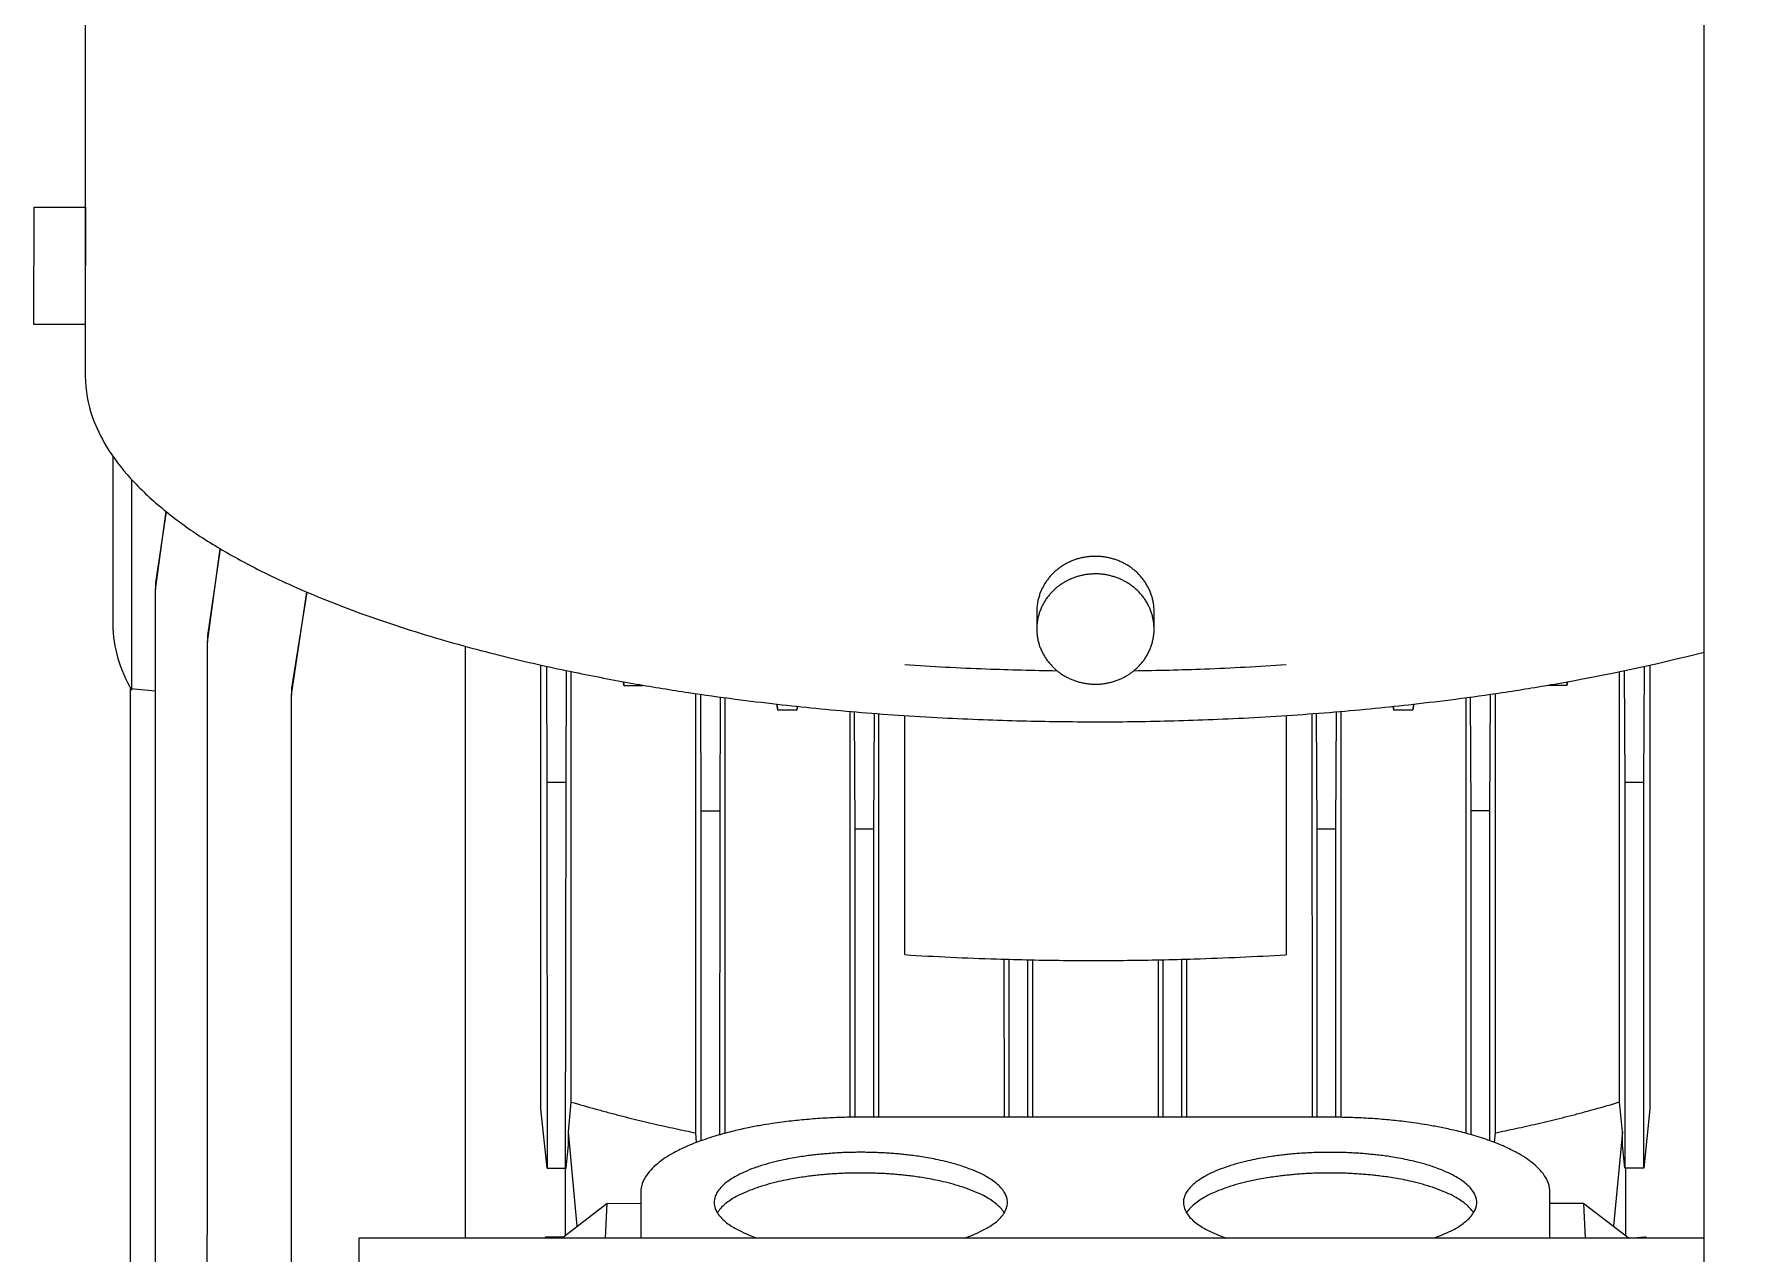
# Model space of a CAD drawing. Header units: millimetres. Extents: x 2179 to 48742, y 3478 to 161002.
# Drawn here: x 33061.7 to 33177.4, y 141874 to 141957.1 of the extents above; entities that cross this region are included whole.
import ezdxf

# ---------------------------------------------------------------- set-up
doc = ezdxf.new("R2010")
doc.units = ezdxf.units.MM
doc.layers.add('0-1', color=7, linetype='Continuous', lineweight=9)
doc.layers.add('2966-1_navrh dispozice stroju-HK_02_dwg-1', color=7, linetype='Continuous', lineweight=9, true_color=0x919191)

# ---------------------------------------------------------------- blocks, each defined once
blk = doc.blocks.new('2966-1_navrh dispozice stroju-HK_02_dwg-876232-1NP _ stroje')
at = {"layer": '0-1'}
for p, q in [((-60924.68, 56212.7), (-60931.48, 56216.84)), ((-60906.68, 56199.99), (-60932.13, 56215.29)), ((-60932.02, 56215.56), (-60925.35, 56211.59)), ((-60901.27, 56209.18), (-60896.07, 56205.35)), ((-60935.73, 56207.48), (-60912.02, 56193.23)), ((-60913.02, 56191.57), (-60936.6, 56205.74)), ((-60937.41, 56204.14), (-60923.44, 56195.74)), ((-60929.72, 56201.97), (-60912.87, 56191.84)), ((-60897.62, 56201.22), (-60900.28, 56202.82)), ((-60947.1, 56199.47), (-60948.13, 56200.08)), ((-60952.25, 56193.23), (-60951.22, 56192.61)), ((-60912.4, 56192.61), (-60928.89, 56165.18)), ((-60917.61, 56183.95), (-60926.83, 56189.5)), ((-60926.68, 56189.77), (-60917.45, 56184.22)), ((-60918.43, 56182.58), (-60927.62, 56188.1)), ((-60927.47, 56188.37), (-60918.28, 56182.84)), ((-60936.84, 56173.46), (-60950.81, 56181.86)), ((-60951.84, 56180.39), (-60928.27, 56166.22)), ((-60923.02, 56174.95), (-60932.21, 56180.48)), ((-60932.05, 56180.74), (-60922.86, 56175.21)), ((-60929.26, 56164.56), (-60952.97, 56178.81)), ((-60923.84, 56173.57), (-60933.08, 56179.12)), ((-60932.91, 56179.38), (-60923.69, 56173.84)), ((-60945.95, 56174.97), (-60929.09, 56164.84)), ((-61042.51, 56171.78), (-60999.42, 56145.88)), ((-60951.72, 56167.71), (-60958.36, 56171.74)), ((-60958.18, 56171.96), (-60932.73, 56156.66)), ((-60959.23, 56170.66), (-60952.39, 56166.59)), ((-60970.31, 56158.59), (-60935.73, 56137.81)), ((-60932.22, 56149.68), (-60929.56, 56148.08)), ((-60932.48, 56144.78), (-60938.3, 56147.58)), ((-60993.77, 56144.68), (-60983.96, 56138.78)), ((-60991.76, 56144.95), (-60979.46, 56137.56))]:
    blk.add_line(p, q, dxfattribs=at)
at = {"layer": '0-1', "flags": 128}
for points in [[(-60557.66, 56219.14), (-60650.4, 56064.87), (-61108.93, 56340.5), (-61016.2, 56494.77)], [(-61002.44, 56147.69), (-61004.24, 56144.69), (-61011.1, 56148.82), (-61009.3, 56151.82)]]:
    blk.add_lwpolyline(points, close=True, dxfattribs=at)
for points in [[(-60927.58, 56227.18), (-60901.65, 56211.6), (-60898.4, 56209.16), (-60920.95, 56222.71)], [(-60921.62, 56221.6), (-60920.95, 56222.71), (-60927.7, 56226.82)], [(-60928.16, 56225.48), (-60921.62, 56221.6), (-60899.07, 56208.04), (-60900.52, 56208.73), (-60901.27, 56209.18), (-60903.12, 56210.07), (-60928.26, 56225.18)], [(-60929.3, 56221.61), (-60929.5, 56221.78), (-60929.3, 56221.61), (-60929.97, 56220.5), (-60929.99, 56220.5), (-60929.97, 56220.5)], [(-60931.35, 56217.13), (-60905.69, 56201.7), (-60905.16, 56201.32)], [(-60905.41, 56201.12), (-60924.68, 56212.7), (-60925.35, 56211.59), (-60906.44, 56200.22)], [(-60933.27, 56211.74), (-60933.59, 56212.01), (-60933.27, 56211.74), (-60933.94, 56210.63), (-60934.18, 56210.72), (-60933.94, 56210.63)], [(-60937.69, 56130.57), (-60939.45, 56131.63), (-60892.21, 56210.22)], [(-60898.4, 56209.16), (-60899.05, 56208.08), (-60895.13, 56205.72)], [(-60912.19, 56192.95), (-60929.05, 56203.08), (-60935.86, 56207.22)], [(-60898.45, 56204.41), (-60894.84, 56205.84), (-60894.35, 56206.81), (-60894.25, 56206.84), (-60894.35, 56206.81), (-60894.24, 56206.83)], [(-60936.48, 56205.98), (-60929.72, 56201.97), (-60929.05, 56203.08)], [(-60896.37, 56203.29), (-60898.45, 56204.41), (-60899.64, 56202.44)], [(-60928.42, 56165.95), (-60945.28, 56176.08), (-60951.99, 56180.17)], [(-60952.8, 56179.04), (-60945.95, 56174.97), (-60945.28, 56176.08)], [(-60954.91, 56175.74), (-60955.11, 56175.92), (-60954.91, 56175.74), (-60955.58, 56174.63), (-60955.97, 56174.79), (-60955.58, 56174.63)], [(-60933.19, 56154.7), (-60933.77, 56154.98), (-60959.44, 56170.41)], [(-60962.43, 56166.5), (-60962.67, 56166.6), (-60962.43, 56166.5), (-60961.76, 56167.61), (-60961.78, 56167.63), (-60961.76, 56167.61)], [(-60932.82, 56156.34), (-60951.72, 56167.71), (-60952.39, 56166.59), (-60933.13, 56155.01)], [(-60959.48, 56158.6), (-60958.81, 56159.72), (-60965.31, 56163.67)], [(-60936.93, 56145.05), (-60936.26, 56146.16), (-60937.55, 56147.12), (-60938.3, 56147.58), (-60939.95, 56148.79), (-60965.1, 56163.91)], [(-60966.28, 56162.64), (-60959.48, 56158.6), (-60936.93, 56145.05), (-60940.62, 56146.78), (-60966.54, 56162.36)], [(-60932.37, 56143.78), (-60936.28, 56146.13), (-60958.81, 56159.72)], [(-60892.71, 56103.53), (-60895.07, 56101.28), (-60904.3, 56105.11), (-60973.57, 56146.74), (-60979.02, 56151.24), (-60973.95, 56146.97), (-60973.57, 56146.74)], [(-60930.8, 56146.01), (-60932.77, 56147.33), (-60931.58, 56149.3)], [(-60897.03, 56102.09), (-60901.1, 56098.22), (-60910.34, 56102.04), (-60979.6, 56143.68), (-60984.6, 56147.71), (-60979.98, 56143.91), (-60979.6, 56143.68)], [(-60932.94, 56142.48), (-60932.97, 56142.57), (-60932.9, 56142.52), (-60932.97, 56142.57), (-60932.35, 56143.6), (-60932.77, 56147.33)], [(-60906, 56097.03), (-60915.24, 56100.86), (-60984.5, 56142.5), (-60988.67, 56145.85), (-60984.88, 56142.73), (-60984.5, 56142.5)], [(-60925.22, 56106.87), (-60926.07, 56105.39), (-60979.59, 56137.56), (-60978.57, 56138.93)]]:
    blk.add_lwpolyline(points, dxfattribs=at)
at = {"layer": '0-1'}
for points, knots in [([(-60999.42, 56145.88), (-60998.6, 56145.39), (-60997.01, 56144.79), (-60994.4, 56144.57), (-60991.79, 56144.87), (-60988.97, 56145.68), (-60986.16, 56146.86), (-60983.09, 56148.5), (-60979.63, 56150.74), (-60975.68, 56153.75), (-60971.7, 56157.22), (-60968.02, 56160.79), (-60964.87, 56164.12), (-60962.16, 56167.16), (-60959.82, 56169.92), (-60957.79, 56172.44), (-60956, 56174.73), (-60954.33, 56176.94), (-60952.7, 56179.17), (-60951.03, 56181.52), (-60949.39, 56183.91), (-60947.84, 56186.25), (-60946.4, 56188.48), (-60945.05, 56190.64), (-60943.74, 56192.78), (-60942.46, 56194.93), (-60941.19, 56197.15), (-60939.9, 56199.46), (-60938.56, 56201.93), (-60937.22, 56204.5), (-60935.93, 56207.07), (-60934.72, 56209.56), (-60933.56, 56212.06), (-60932.37, 56214.73), (-60931.1, 56217.7), (-60928.97, 56223.04), (-60927.43, 56227.46), (-60926.44, 56230.8)], [0, 0, 0, 0, 0.024122, 0.042392, 0.065494, 0.090132, 0.115974, 0.142494, 0.177679, 0.219969, 0.267695, 0.310829, 0.349238, 0.383293, 0.413555, 0.4406, 0.464959, 0.48709, 0.51034, 0.53461, 0.559903, 0.583339, 0.605487, 0.626822, 0.647765, 0.668707, 0.690042, 0.71219, 0.735627, 0.760919, 0.785189, 0.808439, 0.830571, 0.85493, 0.881975, 0.912236, 1, 1, 1, 1]), ([(-60905.69, 56201.7), (-60905.53, 56202.15), (-60905.29, 56202.84), (-60904.98, 56203.77), (-60904.74, 56204.49), (-60904.5, 56205.22), (-60904.27, 56205.98), (-60904.03, 56206.76), (-60903.8, 56207.56), (-60903.49, 56208.66), (-60903.26, 56209.5), (-60903.12, 56210.07)], [0, 0, 0, 0, 0.163961, 0.248534, 0.335108, 0.423733, 0.514454, 0.607313, 0.702347, 0.799584, 1, 1, 1, 1]), ([(-60945.38, 56196.82), (-60944.57, 56198.21), (-60942.86, 56201.22), (-60941.24, 56204.28), (-60940.39, 56205.93)], [0, 0, 0, 0, 0.464956, 1, 1, 1, 1]), ([(-60900.28, 56202.82), (-60900.46, 56202.93), (-60900.8, 56203.06), (-60901.37, 56203.11), (-60901.94, 56203.04), (-60902.55, 56202.87), (-60903.17, 56202.61), (-60903.83, 56202.25), (-60904.59, 56201.76), (-60905.45, 56201.11), (-60906.32, 56200.35), (-60907.12, 56199.57), (-60907.8, 56198.85), (-60908.39, 56198.19), (-60908.9, 56197.59), (-60909.34, 56197.04), (-60909.73, 56196.54), (-60910.1, 56196.06), (-60910.45, 56195.57), (-60910.82, 56195.06), (-60911.17, 56194.54), (-60911.51, 56194.03), (-60911.92, 56193.39), (-60912.21, 56192.92), (-60912.4, 56192.61)], [0, 0, 0, 0, 0.037239, 0.065443, 0.101108, 0.139143, 0.179037, 0.219979, 0.274296, 0.339582, 0.41326, 0.479849, 0.539143, 0.591717, 0.638433, 0.680185, 0.717789, 0.751955, 0.787848, 0.825316, 0.864361, 0.900542, 0.934733, 1, 1, 1, 1]), ([(-60948.13, 56200.08), (-60948.29, 56200.18), (-60948.54, 56200.3), (-60948.89, 56200.43), (-60949.16, 56200.5), (-60949.43, 56200.55), (-60949.71, 56200.58), (-60949.98, 56200.59), (-60950.26, 56200.58), (-60950.53, 56200.55), (-60950.8, 56200.5), (-60951.06, 56200.44), (-60951.32, 56200.35), (-60951.57, 56200.25), (-60951.81, 56200.13), (-60952.04, 56199.99), (-60952.26, 56199.85), (-60952.47, 56199.68), (-60952.67, 56199.51), (-60952.86, 56199.32), (-60953.03, 56199.13), (-60953.2, 56198.92), (-60953.34, 56198.7), (-60953.48, 56198.48), (-60953.6, 56198.24), (-60953.71, 56198), (-60953.8, 56197.76), (-60953.88, 56197.5), (-60953.94, 56197.25), (-60953.98, 56196.99), (-60954.01, 56196.72), (-60954.02, 56196.45), (-60954.01, 56196.18), (-60953.98, 56195.92), (-60953.94, 56195.65), (-60953.88, 56195.38), (-60953.79, 56195.12), (-60953.69, 56194.87), (-60953.57, 56194.62), (-60953.43, 56194.38), (-60953.28, 56194.15), (-60953.1, 56193.94), (-60952.91, 56193.73), (-60952.64, 56193.48), (-60952.41, 56193.32), (-60952.25, 56193.23)], [0, 0, 0, 0, 0.045787, 0.068649, 0.091474, 0.11425, 0.136966, 0.159613, 0.182182, 0.204666, 0.22706, 0.249359, 0.271562, 0.29367, 0.315683, 0.337607, 0.359446, 0.381209, 0.402905, 0.424543, 0.446136, 0.467695, 0.489234, 0.510766, 0.532305, 0.553864, 0.575457, 0.597095, 0.618791, 0.640554, 0.662393, 0.684317, 0.70633, 0.728438, 0.750641, 0.77294, 0.795334, 0.817818, 0.840387, 0.863034, 0.88575, 0.908526, 0.931351, 0.954213, 1, 1, 1, 1]), ([(-60947.1, 56199.47), (-60947.18, 56199.51), (-60947.35, 56199.6), (-60947.6, 56199.72), (-60947.86, 56199.81), (-60948.13, 56199.88), (-60948.4, 56199.94), (-60948.68, 56199.97), (-60948.96, 56199.98), (-60949.23, 56199.97), (-60949.5, 56199.94), (-60949.77, 56199.89), (-60950.04, 56199.82), (-60950.29, 56199.73), (-60950.54, 56199.63), (-60950.78, 56199.51), (-60951.01, 56199.38), (-60951.23, 56199.23), (-60951.45, 56199.07), (-60951.64, 56198.89), (-60951.83, 56198.71), (-60952.01, 56198.51), (-60952.17, 56198.3), (-60952.32, 56198.09), (-60952.45, 56197.86), (-60952.57, 56197.63), (-60952.68, 56197.39), (-60952.77, 56197.14), (-60952.85, 56196.89), (-60952.91, 56196.63), (-60952.95, 56196.37), (-60952.98, 56196.1), (-60952.99, 56195.84), (-60952.98, 56195.57), (-60952.96, 56195.3), (-60952.91, 56195.03), (-60952.85, 56194.77), (-60952.77, 56194.51), (-60952.67, 56194.25), (-60952.55, 56194), (-60952.41, 56193.77), (-60952.25, 56193.54), (-60952.08, 56193.32), (-60951.89, 56193.12), (-60951.68, 56192.93), (-60951.46, 56192.76), (-60951.3, 56192.66), (-60951.22, 56192.61)], [0.5, 0.5, 0.5, 0.5, 0.51145, 0.5228936, 0.5343246, 0.545737, 0.557125, 0.5684831, 0.5798065, 0.591091, 0.602333, 0.6135298, 0.6246794, 0.6357811, 0.6468348, 0.6578416, 0.6688034, 0.6797232, 0.6906047, 0.7014524, 0.7122715, 0.7230678, 0.7338474, 0.7446169, 0.7553831, 0.7661526, 0.7769322, 0.7877285, 0.7985476, 0.8093953, 0.8202768, 0.8311966, 0.8421584, 0.8531652, 0.8642189, 0.8753206, 0.8864702, 0.897667, 0.908909, 0.9201935, 0.9315169, 0.942875, 0.954263, 0.9656754, 0.9771064, 0.98855, 1, 1, 1, 1]), ([(-60951.22, 56192.61), (-60951.14, 56192.56), (-60950.98, 56192.47), (-60950.73, 56192.36), (-60950.46, 56192.26), (-60950.2, 56192.19), (-60949.92, 56192.14), (-60949.65, 56192.11), (-60949.37, 56192.1), (-60949.1, 56192.11), (-60948.82, 56192.14), (-60948.56, 56192.19), (-60948.29, 56192.25), (-60948.04, 56192.34), (-60947.79, 56192.44), (-60947.55, 56192.56), (-60947.31, 56192.7), (-60947.09, 56192.85), (-60946.88, 56193.01), (-60946.68, 56193.18), (-60946.5, 56193.37), (-60946.32, 56193.56), (-60946.16, 56193.77), (-60946.01, 56193.99), (-60945.87, 56194.21), (-60945.75, 56194.45), (-60945.65, 56194.69), (-60945.55, 56194.93), (-60945.48, 56195.19), (-60945.42, 56195.44), (-60945.37, 56195.71), (-60945.35, 56195.97), (-60945.34, 56196.24), (-60945.34, 56196.51), (-60945.37, 56196.77), (-60945.41, 56197.04), (-60945.48, 56197.31), (-60945.56, 56197.57), (-60945.66, 56197.82), (-60945.78, 56198.07), (-60945.92, 56198.31), (-60946.08, 56198.54), (-60946.25, 56198.75), (-60946.44, 56198.96), (-60946.65, 56199.14), (-60946.87, 56199.32), (-60947.02, 56199.42), (-60947.1, 56199.47)], [0, 0, 0, 0, 0.01145, 0.0228936, 0.0343246, 0.045737, 0.057125, 0.0684831, 0.0798065, 0.091091, 0.102333, 0.1135298, 0.1246794, 0.1357811, 0.1468348, 0.1578416, 0.1688034, 0.1797232, 0.1906047, 0.2014524, 0.2122715, 0.2230678, 0.2338474, 0.2446169, 0.2553831, 0.2661526, 0.2769322, 0.2877285, 0.2985476, 0.3093953, 0.3202768, 0.3311966, 0.3421584, 0.3531652, 0.3642189, 0.3753206, 0.3864702, 0.397667, 0.408909, 0.4201935, 0.4315169, 0.442875, 0.454263, 0.4656754, 0.4771064, 0.48855, 0.5, 0.5, 0.5, 0.5]), ([(-60901.71, 56194.42), (-60901.6, 56194.92), (-60901.49, 56195.59), (-60901.49, 56196.41), (-60901.53, 56196.86), (-60901.62, 56197.27), (-60901.76, 56197.63), (-60901.93, 56197.9), (-60902.1, 56198.07), (-60902.26, 56198.19), (-60902.44, 56198.28), (-60902.68, 56198.35), (-60903, 56198.37), (-60903.38, 56198.33), (-60903.78, 56198.21), (-60904.19, 56198.04), (-60904.64, 56197.8), (-60905.14, 56197.48), (-60905.71, 56197.04), (-60906.29, 56196.54), (-60906.83, 56196.02), (-60907.28, 56195.54), (-60907.68, 56195.09), (-60908.02, 56194.69), (-60908.31, 56194.33), (-60908.57, 56193.99), (-60908.81, 56193.67), (-60909.05, 56193.35), (-60909.29, 56193.01), (-60909.53, 56192.66), (-60909.76, 56192.32), (-60909.96, 56192), (-60910.16, 56191.69), (-60910.35, 56191.37), (-60910.54, 56191.06), (-60910.72, 56190.74), (-60910.91, 56190.4), (-60911.1, 56190.05), (-60911.3, 56189.67), (-60911.49, 56189.3), (-60911.66, 56188.94), (-60911.83, 56188.57), (-60912, 56188.19), (-60912.19, 56187.76), (-60912.38, 56187.27), (-60912.59, 56186.71), (-60912.8, 56186.08), (-60913.01, 56185.37), (-60913.18, 56184.62), (-60913.3, 56183.91), (-60913.35, 56183.31), (-60913.35, 56182.81), (-60913.31, 56182.37), (-60913.22, 56181.95), (-60913.08, 56181.6), (-60912.88, 56181.28), (-60912.69, 56181.11), (-60912.57, 56181.04)], [0, 0, 0, 0, 0.05917, 0.076521, 0.093428, 0.109547, 0.124662, 0.136615, 0.145738, 0.152397, 0.159055, 0.168179, 0.180132, 0.195247, 0.211366, 0.228273, 0.245624, 0.268644, 0.296312, 0.327537, 0.355757, 0.380886, 0.403167, 0.422966, 0.44066, 0.456597, 0.471077, 0.486288, 0.502167, 0.518714, 0.534048, 0.548538, 0.562497, 0.576198, 0.5899, 0.603859, 0.618349, 0.633682, 0.65023, 0.666109, 0.68132, 0.6958, 0.711737, 0.729431, 0.749229, 0.771511, 0.796639, 0.82486, 0.856085, 0.883753, 0.906773, 0.924124, 0.941031, 0.95715, 0.972265, 0.984218, 1, 1, 1, 1]), ([(-60901.77, 56197.64), (-60902.05, 56197.63), (-60902.46, 56197.54), (-60902.99, 56197.31), (-60903.43, 56197.08), (-60903.93, 56196.75), (-60904.51, 56196.31), (-60905.08, 56195.81), (-60905.62, 56195.29), (-60906.08, 56194.81), (-60906.47, 56194.37), (-60906.81, 56193.97), (-60907.1, 56193.6), (-60907.36, 56193.27), (-60907.61, 56192.95), (-60907.84, 56192.62), (-60908.08, 56192.28), (-60908.32, 56191.94), (-60908.55, 56191.6), (-60908.76, 56191.27), (-60908.95, 56190.96), (-60909.14, 56190.65), (-60909.33, 56190.34), (-60909.51, 56190.01), (-60909.7, 56189.68), (-60909.9, 56189.32), (-60910.09, 56188.95), (-60910.28, 56188.57), (-60910.45, 56188.21), (-60910.62, 56187.85), (-60910.79, 56187.46), (-60910.98, 56187.03), (-60911.17, 56186.54), (-60911.38, 56185.99), (-60911.59, 56185.36), (-60911.8, 56184.64), (-60911.97, 56183.9), (-60912.09, 56183.18), (-60912.14, 56182.59), (-60912.14, 56182.08), (-60912.09, 56181.51), (-60911.98, 56181.1), (-60911.86, 56180.86)], [0, 0, 0, 0, 0.038844, 0.060215, 0.082148, 0.111245, 0.146218, 0.185687, 0.221358, 0.253122, 0.281285, 0.306311, 0.328677, 0.348821, 0.367124, 0.386352, 0.406423, 0.427339, 0.446721, 0.465037, 0.482681, 0.5, 0.517319, 0.534963, 0.553279, 0.572661, 0.593577, 0.613648, 0.632876, 0.651179, 0.671323, 0.693689, 0.718715, 0.746878, 0.778642, 0.814313, 0.853782, 0.888755, 0.917852, 0.939785, 0.961156, 1, 1, 1, 1]), ([(-60936.84, 56173.46), (-60935.65, 56175.18), (-60934.07, 56177.56), (-60932.13, 56180.6), (-60930.94, 56182.51), (-60929.8, 56184.4), (-60928.67, 56186.29), (-60927.54, 56188.24), (-60925.77, 56191.37), (-60924.41, 56193.89), (-60923.44, 56195.74)], [0, 0, 0, 0, 0.240758, 0.329985, 0.415813, 0.5, 0.584187, 0.670015, 0.759242, 1, 1, 1, 1]), ([(-60953.78, 56183.65), (-60952.72, 56185.17), (-60950.79, 56188.04), (-60948.93, 56190.96), (-60948.08, 56192.33)], [0, 0, 0, 0, 0.535044, 1, 1, 1, 1]), ([(-60912.57, 56181.04), (-60912.45, 56180.97), (-60912.22, 56180.88), (-60911.84, 56180.85), (-60911.46, 56180.89), (-60911.05, 56181.01), (-60910.64, 56181.18), (-60909.92, 56181.57), (-60909.38, 56181.98), (-60908.98, 56182.31)], [0, 0, 0, 0, 0.103557, 0.181991, 0.281172, 0.386943, 0.497884, 0.61174, 1, 1, 1, 1]), ([(-60918.19, 56166.99), (-60918.08, 56167.5), (-60917.98, 56168.17), (-60917.98, 56168.99), (-60918.01, 56169.43), (-60918.1, 56169.85), (-60918.24, 56170.2), (-60918.42, 56170.47), (-60918.59, 56170.65), (-60918.75, 56170.76), (-60918.93, 56170.85), (-60919.16, 56170.92), (-60919.48, 56170.95), (-60919.86, 56170.9), (-60920.27, 56170.79), (-60920.68, 56170.61), (-60921.12, 56170.38), (-60921.63, 56170.05), (-60922.2, 56169.61), (-60922.78, 56169.11), (-60923.31, 56168.59), (-60923.77, 56168.11), (-60924.16, 56167.67), (-60924.5, 56167.27), (-60924.8, 56166.9), (-60925.06, 56166.57), (-60925.3, 56166.25), (-60925.54, 56165.92), (-60925.78, 56165.58), (-60926.02, 56165.24), (-60926.24, 56164.9), (-60926.45, 56164.57), (-60926.65, 56164.26), (-60926.84, 56163.95), (-60927.02, 56163.64), (-60927.21, 56163.31), (-60927.4, 56162.98), (-60927.59, 56162.62), (-60927.78, 56162.25), (-60927.97, 56161.87), (-60928.15, 56161.51), (-60928.32, 56161.15), (-60928.49, 56160.76), (-60928.67, 56160.33), (-60928.87, 56159.84), (-60929.07, 56159.29), (-60929.28, 56158.66), (-60929.49, 56157.94), (-60929.67, 56157.2), (-60929.78, 56156.48), (-60929.83, 56155.89), (-60929.83, 56155.38), (-60929.8, 56154.94), (-60929.71, 56154.53), (-60929.57, 56154.17), (-60929.36, 56153.85), (-60929.18, 56153.69), (-60929.06, 56153.61)], [0, 0, 0, 0, 0.05917, 0.076521, 0.093428, 0.109547, 0.124662, 0.136615, 0.145738, 0.152397, 0.159055, 0.168179, 0.180132, 0.195247, 0.211366, 0.228273, 0.245624, 0.268644, 0.296312, 0.327537, 0.355757, 0.380886, 0.403167, 0.422966, 0.44066, 0.456597, 0.471077, 0.486288, 0.502167, 0.518714, 0.534048, 0.548538, 0.562497, 0.576198, 0.5899, 0.603859, 0.618349, 0.633682, 0.65023, 0.666109, 0.68132, 0.6958, 0.711737, 0.729431, 0.749229, 0.771511, 0.796639, 0.82486, 0.856085, 0.883753, 0.906773, 0.924124, 0.941031, 0.95715, 0.972265, 0.984218, 1, 1, 1, 1]), ([(-60918.26, 56170.21), (-60918.53, 56170.21), (-60918.94, 56170.11), (-60919.47, 56169.89), (-60919.92, 56169.65), (-60920.42, 56169.32), (-60920.99, 56168.89), (-60921.57, 56168.38), (-60922.1, 56167.87), (-60922.56, 56167.38), (-60922.95, 56166.94), (-60923.29, 56166.54), (-60923.59, 56166.18), (-60923.85, 56165.84), (-60924.09, 56165.52), (-60924.33, 56165.2), (-60924.57, 56164.86), (-60924.81, 56164.51), (-60925.03, 56164.17), (-60925.24, 56163.85), (-60925.44, 56163.53), (-60925.63, 56163.22), (-60925.81, 56162.91), (-60926, 56162.59), (-60926.19, 56162.25), (-60926.38, 56161.89), (-60926.58, 56161.52), (-60926.76, 56161.15), (-60926.94, 56160.79), (-60927.11, 56160.42), (-60927.28, 56160.04), (-60927.46, 56159.6), (-60927.66, 56159.12), (-60927.86, 56158.56), (-60928.08, 56157.93), (-60928.28, 56157.22), (-60928.46, 56156.47), (-60928.57, 56155.76), (-60928.63, 56155.16), (-60928.63, 56154.66), (-60928.58, 56154.09), (-60928.47, 56153.68), (-60928.34, 56153.44)], [0, 0, 0, 0, 0.038844, 0.060215, 0.082148, 0.111245, 0.146218, 0.185687, 0.221358, 0.253122, 0.281285, 0.306311, 0.328677, 0.348821, 0.367124, 0.386352, 0.406423, 0.427339, 0.446721, 0.465037, 0.482681, 0.5, 0.517319, 0.534963, 0.553279, 0.572661, 0.593577, 0.613648, 0.632876, 0.651179, 0.671323, 0.693689, 0.718715, 0.746878, 0.778642, 0.814313, 0.853782, 0.888755, 0.917852, 0.939785, 0.961156, 1, 1, 1, 1]), ([(-60928.89, 56165.18), (-60929.08, 56164.87), (-60929.36, 56164.39), (-60929.73, 56163.73), (-60930.02, 56163.19), (-60930.31, 56162.63), (-60930.59, 56162.07), (-60930.85, 56161.53), (-60931.11, 56160.98), (-60931.37, 56160.4), (-60931.64, 56159.75), (-60931.94, 56159.02), (-60932.24, 56158.19), (-60932.56, 56157.24), (-60932.87, 56156.17), (-60933.13, 56155.05), (-60933.31, 56153.99), (-60933.38, 56153.09), (-60933.39, 56152.33), (-60933.33, 56151.67), (-60933.19, 56151.05), (-60932.99, 56150.51), (-60932.68, 56150.03), (-60932.4, 56149.79), (-60932.22, 56149.68)], [0, 0, 0, 0, 0.065267, 0.099458, 0.135639, 0.174684, 0.212152, 0.248045, 0.282211, 0.319815, 0.361567, 0.408283, 0.460857, 0.520151, 0.58674, 0.660418, 0.725704, 0.780021, 0.820963, 0.860857, 0.898892, 0.934557, 0.962761, 1, 1, 1, 1]), ([(-60939.95, 56148.79), (-60939.52, 56149.18), (-60938.88, 56149.78), (-60938.06, 56150.57), (-60937.46, 56151.15), (-60936.88, 56151.72), (-60936.33, 56152.29), (-60935.78, 56152.84), (-60935.26, 56153.39), (-60934.59, 56154.1), (-60934.09, 56154.63), (-60933.77, 56154.98)], [0, 0, 0, 0, 0.200416, 0.297653, 0.392687, 0.485546, 0.576267, 0.664892, 0.751466, 0.836039, 1, 1, 1, 1]), ([(-60929.06, 56153.61), (-60928.94, 56153.54), (-60928.71, 56153.46), (-60928.33, 56153.42), (-60927.95, 56153.47), (-60927.54, 56153.58), (-60927.13, 56153.76), (-60926.41, 56154.15), (-60925.87, 56154.55), (-60925.47, 56154.89)], [0, 0, 0, 0, 0.103557, 0.181991, 0.281172, 0.386943, 0.497884, 0.61174, 1, 1, 1, 1])]:
    blk.add_open_spline(points, degree=3, knots=knots, dxfattribs=at)
blk.add_open_spline([(-60983.96, 56138.78), (-60982.61, 56137.97), (-60981.03, 56137.59), (-60979.46, 56137.56)], degree=3, dxfattribs=at)

msp = doc.modelspace()

# ---------------------------------------------------------------- block references
at = {"layer": '2966-1_navrh dispozice stroju-HK_02_dwg-1', "rotation": 301.0103595051887}
msp.add_blockref('2966-1_navrh dispozice stroju-HK_02_dwg-876232-1NP _ stroje', (16370.46, 60726.75), dxfattribs=at)

doc.saveas('drawing.dxf')
